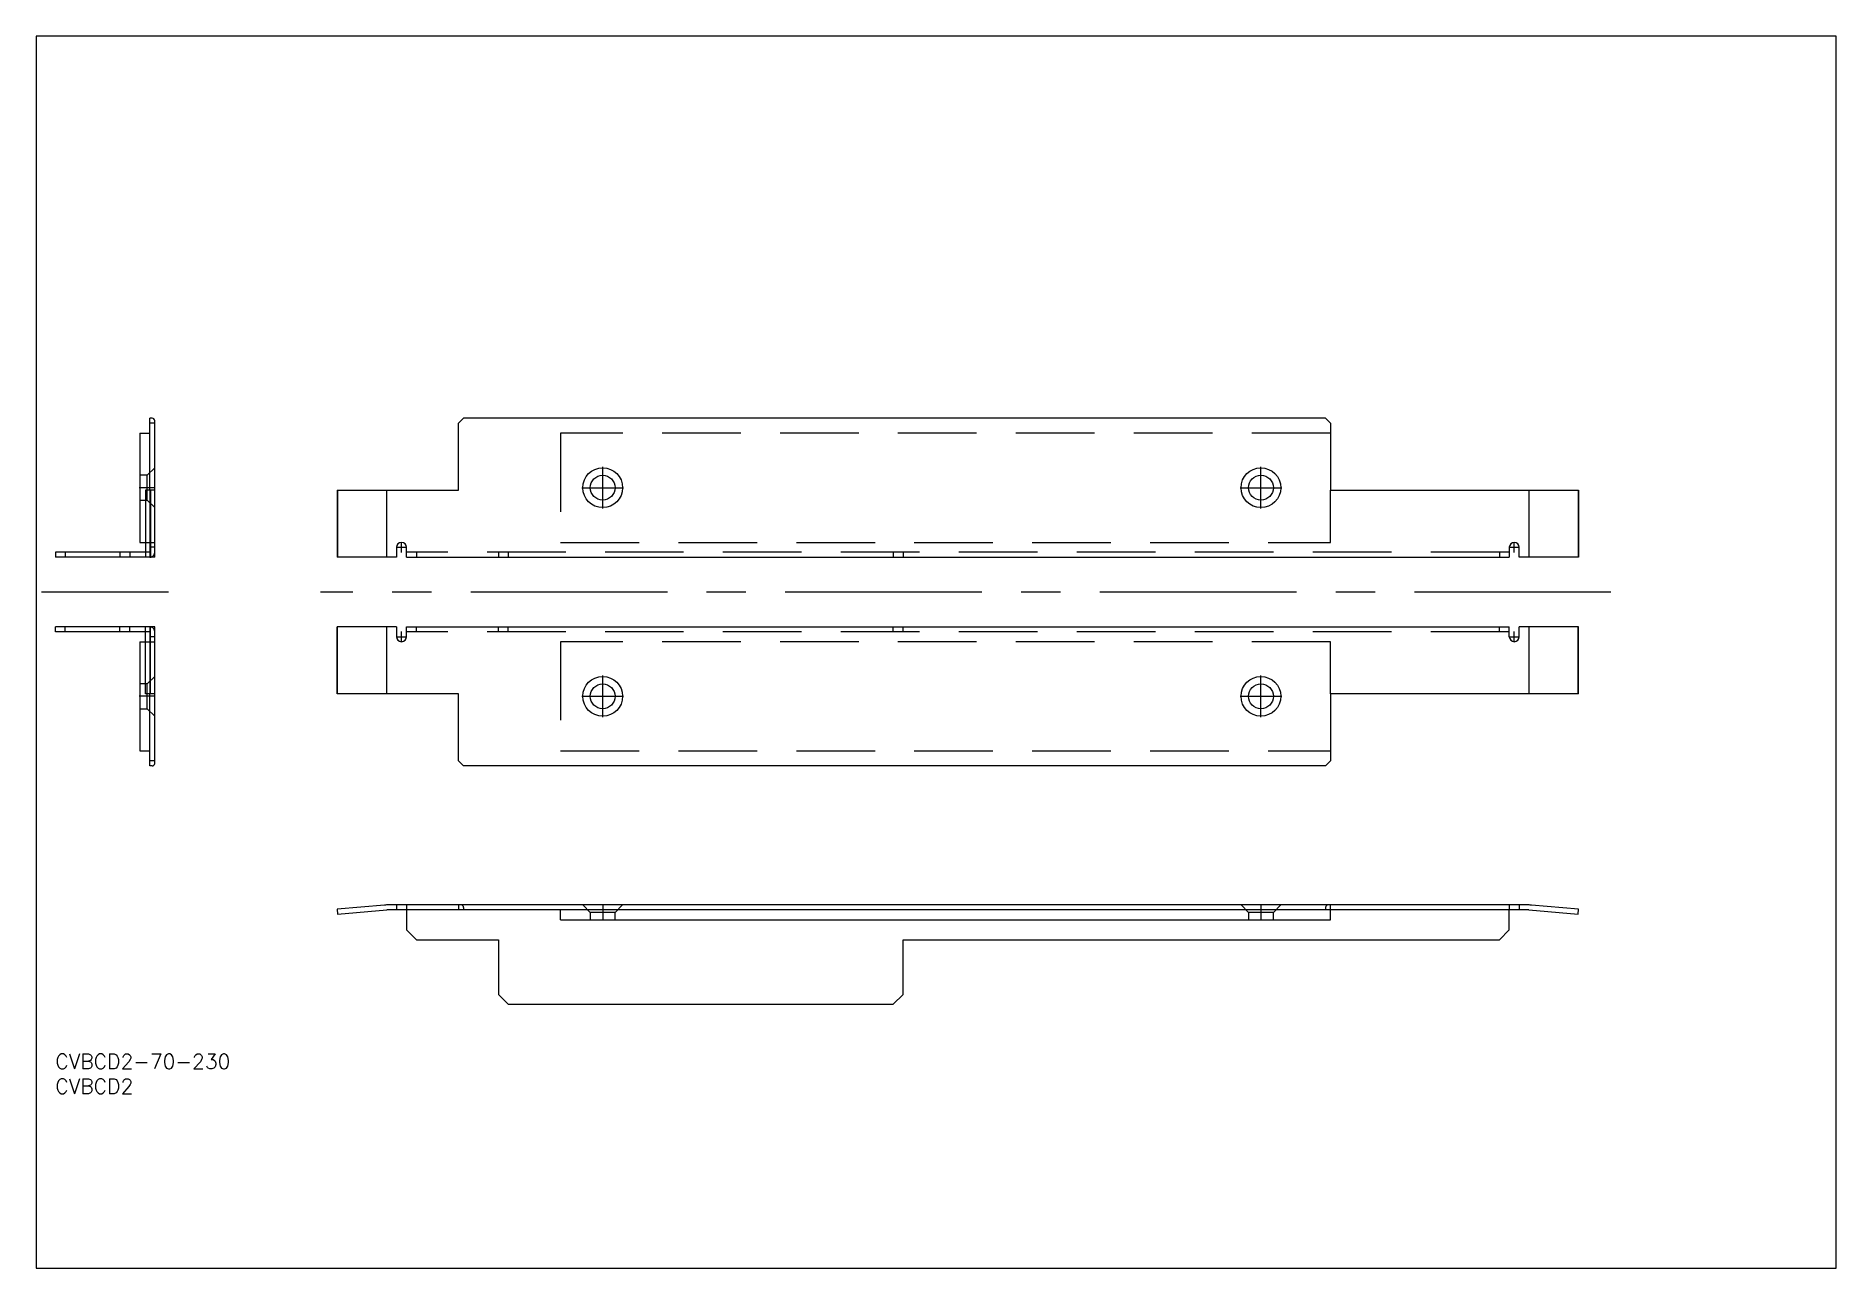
# Paper-space layout 'レイアウト1' of a CAD drawing. Extents: x 29 to 258, y 20 to 177.
# The model-space entities are those that its viewports show. They can reach past a viewport. Long polylines and large blocks are cut down to what shows.
import ezdxf

# ---------------------------------------------------------------- set-up
doc = ezdxf.new("R2010")
doc.units = 0
doc.header["$LTSCALE"] = 0.5
doc.header["$MEASUREMENT"] = 0
doc.linetypes.add('CENTER', pattern=[50.8, 31.75, -6.35, 6.35, -6.35])
doc.linetypes.add('DASHED', pattern=[19.05, 12.7, -6.35])
for name, color, linetype in [('MSM_CENTER', 1, 'CENTER'), ('MSM_CONTINUOUS', 7, 'CONTINUOUS'), ('MSM_DASHED', 4, 'DASHED'), ('MSM_DIMENSION', 2, 'CONTINUOUS'), ('MSM_PART_NUMBER', 7, 'CONTINUOUS')]:
    doc.layers.add(name, color=color, linetype=linetype)
doc.styles.get("Standard").update_dxf_attribs({"font": 'txt.shx', "height": 3, "bigfont": 'bigfont.shx'})

msp = doc.modelspace()

# ---------------------------------------------------------------- linework, layer by layer
at = {"layer": 'MSM_CENTER'}
for p, q in [((110.18, 109.8), (110.18, 118.2)), ((242.68, 109.8), (242.68, 118.2)), ((20.07, 114), (16.9, 114)), ((105.98, 114), (114.38, 114)), ((238.48, 114), (246.88, 114)), ((68.63, 102), (70.73, 102)), ((69.68, 100.95), (69.68, 103.05)), ((292.63, 102), (294.73, 102)), ((293.68, 100.95), (293.68, 103.05)), ((22.78, 93), (-2.76, 93)), ((313.14, 93), (53.4, 93)), ((68.63, 84), (70.73, 84)), ((69.68, 82.95), (69.68, 85.05)), ((292.63, 84), (294.73, 84)), ((293.68, 82.95), (293.68, 85.05)), ((110.18, 67.8), (110.18, 76.2)), ((242.68, 67.8), (242.68, 76.2)), ((20.07, 72), (16.9, 72)), ((105.98, 72), (114.38, 72)), ((238.48, 72), (246.88, 72)), ((110.18, 30.07), (110.18, 26.9)), ((242.68, 30.07), (242.68, 26.9))]:
    msp.add_line(p, q, dxfattribs=at)
at = {"layer": 'MSM_CONTINUOUS'}
for p, q in [((19, 113.5), (19, 128)), ((19.5, 128), (19, 128)), ((20, 127), (19, 127)), ((20, 100), (20, 127.5)), ((82.18, 128), (81.18, 127)), ((81.18, 113.5), (81.18, 127)), ((255.68, 128), (82.18, 128)), ((256.68, 127), (255.68, 128)), ((256.68, 127), (256.68, 113.5)), ((17, 125), (19, 125)), ((17, 125), (17, 103)), ((20, 113.5), (18.13, 113.5)), ((18.13, 113.5), (18.13, 100)), ((19.13, 113.5), (19.13, 100)), ((56.72, 113.5), (56.72, 100)), ((56.72, 113.5), (81.18, 113.5)), ((66.68, 113.5), (66.68, 100)), ((256.68, 113.5), (306.64, 113.5)), ((296.68, 100), (296.68, 113.5)), ((306.64, 113.5), (306.64, 100)), ((17, 103), (18.13, 103)), ((68.68, 102), (68.68, 100)), ((70.68, 100), (70.68, 102)), ((292.68, 102), (292.68, 100)), ((294.68, 100), (294.68, 102)), ((0, 101), (0, 100)), ((18.13, 101), (0, 101)), ((20, 100), (0, 100)), ((2, 101), (2, 100)), ((13, 101), (13, 100)), ((15, 101), (15, 100)), ((68.68, 100), (56.72, 100)), ((70.68, 100), (292.68, 100)), ((306.64, 100), (294.68, 100)), ((20, 86), (0, 86)), ((0, 85), (0, 86)), ((18.13, 85), (0, 85)), ((2, 85), (2, 86)), ((13, 85), (13, 86)), ((15, 85), (15, 86)), ((18.13, 72.5), (18.13, 86)), ((19.13, 72.5), (19.13, 86)), ((20, 58.5), (20, 86)), ((56.72, 72.5), (56.72, 86)), ((68.68, 86), (56.72, 86)), ((66.68, 86), (66.68, 72.5)), ((68.68, 86), (68.68, 84)), ((70.68, 84), (70.68, 86)), ((70.68, 86), (292.68, 86)), ((292.68, 84), (292.68, 86)), ((306.64, 86), (294.68, 86)), ((294.68, 84), (294.68, 86)), ((296.68, 72.5), (296.68, 86)), ((306.64, 72.5), (306.64, 86)), ((17, 83), (17, 61)), ((17, 83), (18.13, 83)), ((20, 72.5), (18.13, 72.5)), ((19, 58), (19, 72.5)), ((81.18, 72.5), (56.72, 72.5)), ((81.18, 59), (81.18, 72.5)), ((256.68, 72.5), (256.68, 59)), ((306.64, 72.5), (256.68, 72.5)), ((17, 61), (19, 61)), ((20, 59), (19, 59)), ((19.5, 58), (19, 58)), ((82.18, 58), (81.18, 59)), ((255.68, 58), (82.18, 58)), ((256.68, 59), (255.68, 58)), ((66.25, 29.96), (56.72, 29.13)), ((56.72, 29.13), (56.81, 28.13)), ((56.81, 28.13), (66.73, 29)), ((296.64, 29), (66.73, 29)), ((296.25, 30), (67.12, 30)), ((70.68, 29), (70.68, 25)), ((81.18, 30), (81.18, 29)), ((82.18, 29.5), (82.18, 29)), ((101.68, 27), (101.68, 29)), ((255.68, 29.5), (255.68, 29)), ((256.68, 27), (256.68, 30)), ((292.68, 25), (292.68, 29)), ((296.64, 29), (306.56, 28.13)), ((306.64, 29.13), (297.12, 29.96)), ((306.56, 28.13), (306.64, 29.13)), ((101.68, 27), (256.68, 27)), ((70.68, 25), (72.68, 23)), ((72.68, 23), (89.18, 23)), ((89.18, 23), (89.18, 12)), ((170.68, 12), (170.68, 23)), ((170.68, 23), (290.68, 23)), ((290.68, 23), (292.68, 25)), ((89.18, 12), (91.18, 10)), ((168.68, 10), (170.68, 12)), ((91.18, 10), (168.68, 10))]:
    msp.add_line(p, q, dxfattribs=at)
for centre, radius in [((110.18, 114), 4), ((110.18, 114), 2.5), ((242.68, 114), 4), ((242.68, 114), 2.5), ((110.18, 72), 4), ((110.18, 72), 2.5), ((242.68, 72), 4), ((242.68, 72), 2.5)]:
    msp.add_circle(centre, radius, dxfattribs=at)
for centre, radius, start, end in [((19.5, 127.5), 0.5, 0, 90), ((69.68, 102), 1, 0, 180), ((293.68, 102), 1, 0, 180), ((69.68, 84), 1, 180, 0), ((293.68, 84), 1, 180, 0), ((19.5, 58.5), 0.5, 270, 0), ((67.12, 20), 10, 90, 95), ((81.68, 29.5), 0.5, 0, 90), ((256.18, 29.5), 0.5, 90, 180), ((296.25, 20), 10, 85, 90)]:
    msp.add_arc(centre, radius, start, end, dxfattribs=at)
at = {"layer": 'MSM_DASHED'}
for p, q in [((256.68, 125), (101.68, 125)), ((101.68, 125), (101.68, 103)), ((18.5, 116.5), (17, 116.5)), ((20, 118), (18.5, 116.5)), ((18.5, 111.5), (18.5, 116.5)), ((19, 113.5), (19, 100)), ((56.81, 113.5), (56.81, 100)), ((256.68, 103), (256.68, 113.5)), ((306.56, 113.5), (306.56, 100)), ((17, 111.5), (18.5, 111.5)), ((18.5, 111.5), (20, 110)), ((18.13, 103), (20, 103)), ((20, 102), (19, 102)), ((101.68, 103), (256.68, 103)), ((19, 101), (18.13, 101)), ((292.68, 101), (70.68, 101)), ((72.68, 101), (72.68, 100)), ((89.18, 101), (89.18, 100)), ((91.18, 101), (91.18, 100)), ((168.68, 101), (168.68, 100)), ((170.68, 101), (170.68, 100)), ((290.68, 101), (290.68, 100)), ((19, 85), (18.13, 85)), ((19, 86), (19, 72.5)), ((20, 84), (19, 84)), ((56.81, 72.5), (56.81, 86)), ((292.68, 85), (70.68, 85)), ((72.68, 85), (72.68, 86)), ((89.18, 85), (89.18, 86)), ((91.18, 85), (91.18, 86)), ((168.68, 85), (168.68, 86)), ((170.68, 85), (170.68, 86)), ((290.68, 85), (290.68, 86)), ((306.56, 72.5), (306.56, 86)), ((18.13, 83), (20, 83)), ((256.68, 83), (101.68, 83)), ((101.68, 83), (101.68, 61)), ((256.68, 72.5), (256.68, 83)), ((18.5, 74.5), (17, 74.5)), ((20, 76), (18.5, 74.5)), ((18.5, 69.5), (18.5, 74.5)), ((17, 69.5), (18.5, 69.5)), ((18.5, 69.5), (20, 68)), ((101.68, 61), (256.68, 61)), ((68.68, 30), (68.68, 29)), ((70.68, 30), (70.68, 29)), ((106.18, 30), (107.68, 28.5)), ((112.68, 28.5), (114.18, 30)), ((238.68, 30), (240.18, 28.5)), ((245.18, 28.5), (246.68, 30)), ((292.68, 30), (292.68, 29)), ((294.68, 30), (294.68, 29)), ((107.68, 28.5), (107.68, 27)), ((112.68, 28.5), (107.68, 28.5)), ((112.68, 27), (112.68, 28.5)), ((240.18, 28.5), (240.18, 27)), ((245.18, 28.5), (240.18, 28.5)), ((245.18, 27), (245.18, 28.5))]:
    msp.add_line(p, q, dxfattribs=at)
for centre, start, end in [((19, 101), 270, 0), ((19, 85), 0, 90)]:
    msp.add_arc(centre, 1, start, end, dxfattribs=at)

# ---------------------------------------------------------------- texts
at = {"layer": 'MSM_PART_NUMBER'}
for s, p in [('CVBCD2-70-230', (0, -3)), ('CVBCD2', (0, -8))]:
    msp.add_text(s, height=3, dxfattribs=at).set_placement(p)

psp = doc.layouts.new('レイアウト1')

# ---------------------------------------------------------------- viewports
at = {"layer": 'MSM_DIMENSION'}
psp.add_viewport(center=(143.44, 98.18), size=(229.5, 157.0905), view_center_point=(177.28, 80.92), view_height=248.0208, dxfattribs=at)

doc.saveas('drawing.dxf')
